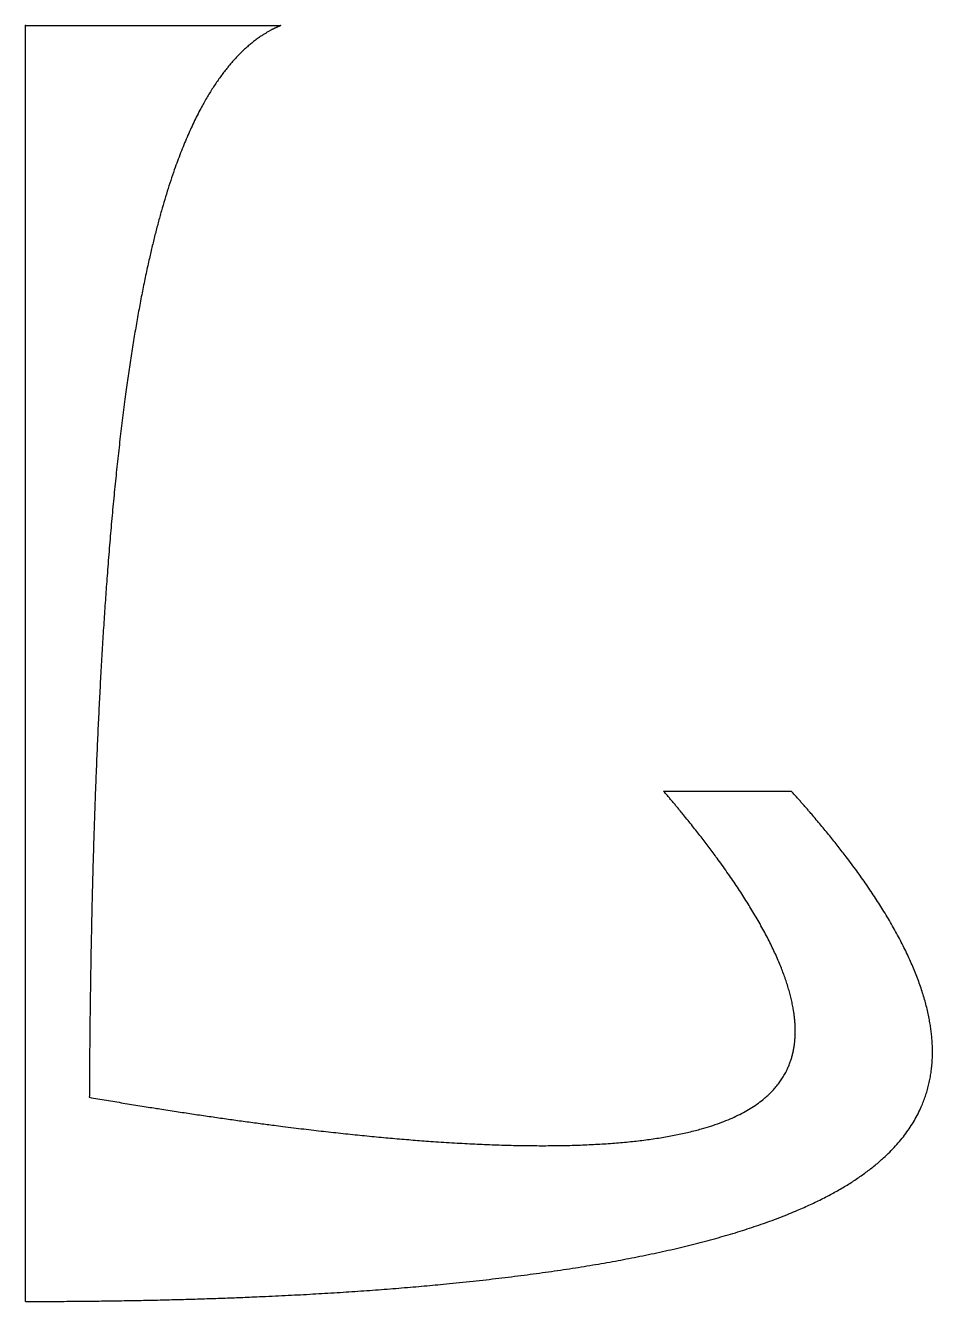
# Model space of a CAD drawing. Header units: millimetres. Extents: x 0 to 3.55, y -5 to 0.
import ezdxf

# ---------------------------------------------------------------- set-up
doc = ezdxf.new("R2010")
doc.units = ezdxf.units.MM
doc.layers.get('0').update_dxf_attribs({"linetype": 'CONTINUOUS'})

msp = doc.modelspace()

# ---------------------------------------------------------------- linework, layer by layer
for p, q in [((0, -5), (0, 0)), ((0, 0), (1, 0)), ((2.5, -3), (3, -3))]:
    msp.add_line(p, q)
for points in [[(1, 0), (0.9688, -0.013), (0.908, -0.0459), (0.8213, -0.1155), (0.7152, -0.2497), (0.5993, -0.4902), (0.5009, -0.808), (0.4208, -1.2053), (0.3578, -1.6782), (0.3105, -2.2195), (0.2772, -2.8218), (0.2605, -3.3477), (0.2532, -3.7651), (0.2507, -4.0533), (0.25, -4.2)], [(0.25, -4.2), (0.3979, -4.2253), (0.6852, -4.2719), (1.0907, -4.3294), (1.5792, -4.3813), (2.0969, -4.4015), (2.5119, -4.3726), (2.8134, -4.2892), (2.992, -4.147), (3.0455, -3.9448), (2.9806, -3.6859), (2.8402, -3.4364), (2.688, -3.2268), (2.5661, -3.0772), (2.5, -3)], [(0, -5), (0.1838, -4.9999), (0.5412, -4.9965), (1.0469, -4.9815), (1.6595, -4.9416), (2.3147, -4.8562), (2.8477, -4.7313), (3.2446, -4.5625), (3.493, -4.3459), (3.5884, -4.0799), (3.5373, -3.7667), (3.3867, -3.4808), (3.2156, -3.2476), (3.0761, -3.0839), (3, -3)]]:
    msp.add_open_spline(points, degree=5)
msp.add_point((0, 0))
msp.add_point((0, 0))
msp.add_point((0, 0))
msp.add_point((0, 0))

doc.saveas('drawing.dxf')
